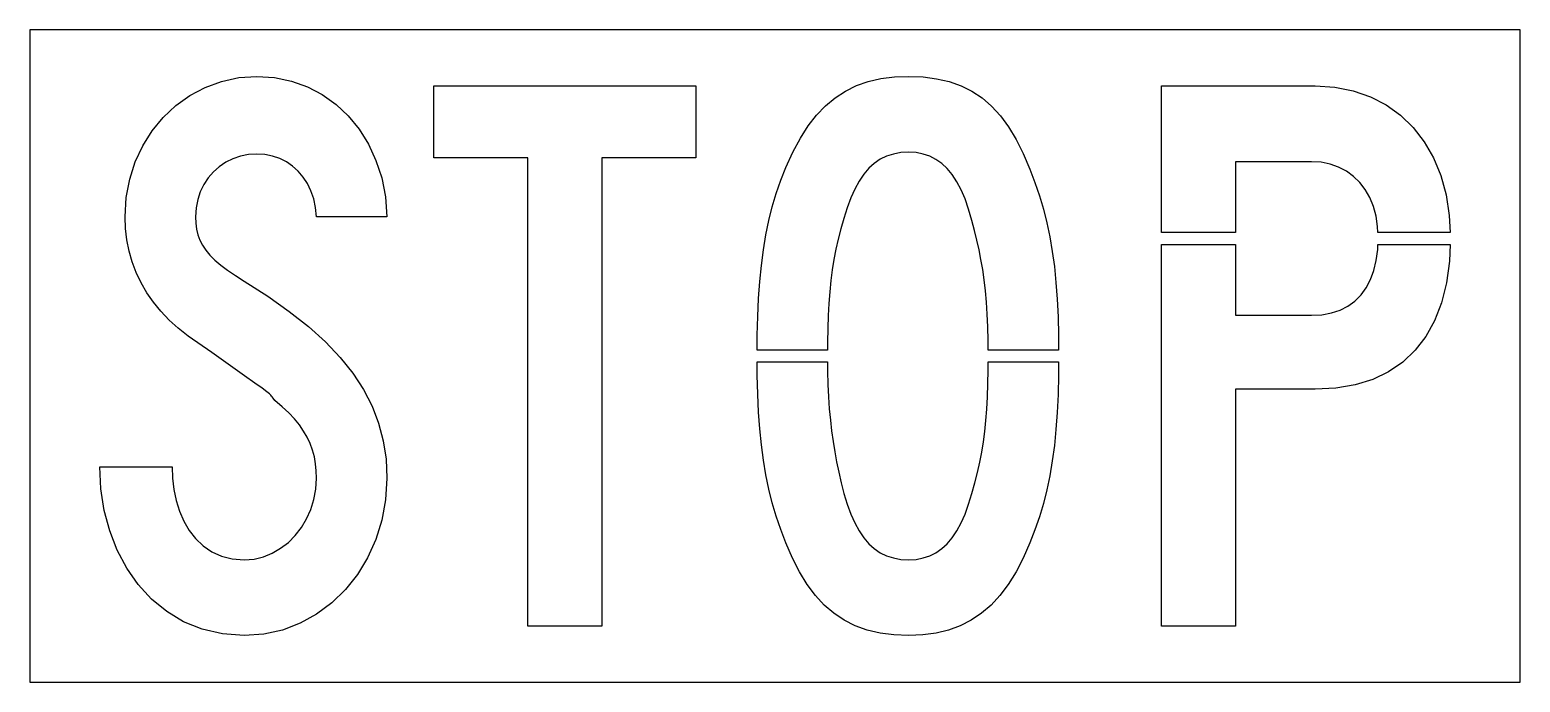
# Model space of a CAD drawing. Extents: x 0 to 64, y 0 to 28.
import ezdxf

# ---------------------------------------------------------------- set-up
doc = ezdxf.new("R2010")
doc.units = 0
doc.layers.add('CUT', color=7, linetype='Continuous')
doc.layers.add('OUTSIDE', color=1, linetype='Continuous')

msp = doc.modelspace()

# ---------------------------------------------------------------- linework, layer by layer
at = {"layer": 'CUT'}
for points in [[(14.8568, 6.1183), (14.5055, 5.3368), (14.0679, 4.6203), (13.5508, 3.971), (12.9652, 3.4029), (12.3133, 2.9183), (11.6061, 2.5287), (10.8482, 2.2388), (10.046, 2.0603), (9.2107, 2), (8.2737, 2.0696), (7.403, 2.269), (6.6052, 2.5936), (5.8782, 3.0272), (5.2263, 3.5606), (4.6539, 4.1867), (4.1611, 4.8893), (3.7523, 5.6638), (3.4297, 6.4962), (3.1976, 7.3751), (3.054, 8.2933), (3.0054, 9.2394), (6.108, 9.2394), (6.1279, 8.7525), (6.1876, 8.2678), (6.287, 7.7925), (6.4306, 7.338), (6.6141, 6.909), (6.8439, 6.5148), (7.1201, 6.16), (7.4406, 5.8539), (7.8096, 5.6012), (8.2251, 5.4133), (8.6935, 5.2951), (9.2107, 5.2533), (9.6283, 5.2858), (10.0327, 5.3832), (10.4128, 5.5362), (10.7708, 5.7449), (11.1023, 6), (11.4006, 6.3014), (11.6636, 6.64), (11.8868, 7.0133), (12.0658, 7.4168), (12.2006, 7.8435), (12.2824, 8.291), (12.3111, 8.7525), (12.3022, 9.0701), (12.2713, 9.3786), (12.2183, 9.673), (12.1409, 9.9606), (12.0415, 10.2388), (11.9133, 10.5125), (11.7586, 10.7791), (11.5752, 11.0412), (11.3631, 11.3032), (11.1178, 11.5629), (10.8393, 11.8249), (10.5277, 12.087), (10.4438, 12.1843), (10.4018, 12.2423), (10.3819, 12.2794), (10.3554, 12.3165), (10.2957, 12.3722), (10.1786, 12.4649), (9.9775, 12.6133), (9.6659, 12.8359), (9.2195, 13.1513), (8.6118, 13.5826), (7.814, 14.1438), (6.8063, 14.8533), (6.3776, 15.1896), (5.9865, 15.5443), (5.6285, 15.9177), (5.3102, 16.3096), (5.0274, 16.7177), (4.7799, 17.142), (4.5699, 17.5826), (4.3998, 18.0371), (4.265, 18.5032), (4.17, 18.9855), (4.1103, 19.4771), (4.0926, 19.9803), (4.1434, 20.7988), (4.2915, 21.5849), (4.5302, 22.3293), (4.8528, 23.0226), (5.255, 23.6649), (5.7301, 24.2423), (6.2715, 24.7501), (6.8726, 25.1814), (7.5267, 25.5293), (8.2295, 25.7867), (8.9742, 25.9467), (9.7521, 26), (10.5123, 25.949), (11.2371, 25.7983), (11.9222, 25.5525), (12.5608, 25.2186), (13.1486, 24.7988), (13.6768, 24.3026), (14.1453, 23.7322), (14.543, 23.0968), (14.8657, 22.3965), (15.111, 21.6406), (15.2679, 20.8336), (15.3342, 19.9803), (12.3111, 19.9803), (12.2713, 20.3745), (12.1918, 20.7432), (12.0746, 21.0864), (11.9244, 21.3994), (11.7387, 21.6823), (11.5266, 21.9328), (11.2857, 22.1484), (11.0183, 22.3316), (10.731, 22.4754), (10.4217, 22.5797), (10.0946, 22.6423), (9.7521, 22.6655), (9.3919, 22.6423), (9.0449, 22.5728), (8.7179, 22.4638), (8.4151, 22.313), (8.1344, 22.1252), (7.8825, 21.9026), (7.6593, 21.6475), (7.4715, 21.3623), (7.3212, 21.0516), (7.2085, 20.7154), (7.14, 20.3583), (7.1157, 19.9803), (7.1268, 19.7043), (7.1577, 19.447), (7.2151, 19.2058), (7.2969, 18.9739), (7.4096, 18.7513), (7.5533, 18.5357), (7.73, 18.3246), (7.9422, 18.1113), (8.1963, 17.898), (8.488, 17.6777), (8.8261, 17.4528), (9.2107, 17.2139), (10.225, 16.5646), (11.1443, 15.9154), (11.9663, 15.2614), (12.6934, 14.6052), (13.3276, 13.9374), (13.8712, 13.258), (14.3265, 12.5623), (14.6955, 11.8504), (14.9784, 11.1154), (15.1773, 10.3571), (15.2966, 9.5687), (15.3342, 8.7525), (15.2789, 7.8319), (15.1176, 6.953)], [(41.0768, 16.3165), (41.0349, 16.8012), (40.9818, 17.2649), (40.9177, 17.7078), (40.8448, 18.1391), (40.763, 18.5612), (40.6702, 18.9762), (40.5686, 19.3936), (40.4581, 19.818), (40.3144, 20.3026), (40.1597, 20.7409), (39.9896, 21.1328), (39.8062, 21.4806), (39.6073, 21.7843), (39.3907, 22.0441), (39.1609, 22.262), (38.9134, 22.4383), (38.6482, 22.5751), (38.3653, 22.6701), (38.0626, 22.7281), (37.7444, 22.7467), (37.4063, 22.7281), (37.0903, 22.6701), (36.7941, 22.5751), (36.5201, 22.4429), (36.2638, 22.269), (36.0273, 22.0557), (35.8085, 21.8006), (35.6074, 21.5061), (35.4218, 21.1675), (35.2494, 20.7872), (35.0947, 20.3652), (34.9511, 19.8991), (34.8251, 19.4562), (34.7124, 19.018), (34.6152, 18.582), (34.529, 18.1414), (34.4583, 17.6939), (34.3986, 17.2348), (34.3522, 16.7571), (34.3147, 16.2586), (34.2881, 15.7345), (34.2683, 15.178), (34.2572, 14.589), (34.256, 14.251), (31.2313, 14.251), (31.2363, 14.8928), (31.2584, 15.6997), (31.2938, 16.4672), (31.3446, 17.1954), (31.4153, 17.891), (31.5015, 18.5565), (31.6076, 19.1942), (31.7358, 19.8087), (31.8838, 20.4023), (32.0562, 20.9797), (32.2507, 21.5432), (32.4716, 22.0951), (32.77, 22.7536), (33.0882, 23.3449), (33.4263, 23.8736), (33.7865, 24.3374), (34.171, 24.7409), (34.5843, 25.0864), (35.0262, 25.3716), (35.4969, 25.6035), (36.003, 25.7797), (36.5444, 25.9049), (37.1256, 25.9768), (37.7444, 26), (38.3631, 25.9768), (38.9421, 25.9026), (39.4813, 25.7774), (39.9874, 25.6012), (40.4559, 25.367), (40.8934, 25.0748), (41.3, 24.7246), (41.6779, 24.3142), (42.0293, 23.8388), (42.3541, 23.2986), (42.6569, 22.691), (42.9398, 22.0139), (43.1585, 21.4458), (43.353, 20.8754), (43.5254, 20.3003), (43.6734, 19.7113), (43.8016, 19.1084), (43.9077, 18.4846), (43.9961, 17.8354), (44.0646, 17.1559), (44.1154, 16.4417), (44.153, 15.6881), (44.1729, 14.8881), (44.1778, 14.251), (41.1542, 14.251), (41.1498, 14.6678), (41.1365, 15.2545), (41.1122, 15.8017)], [(21.3826, 22.5032), (17.3518, 22.5032), (17.3518, 25.5942), (28.5955, 25.5942), (28.5955, 22.5032), (24.5626, 22.5032), (24.5626, 2.4058), (21.3826, 2.4058)], [(57.5381, 20.7965), (57.3414, 21.1397), (57.1094, 21.4458), (56.8398, 21.7078), (56.537, 21.9304), (56.2033, 22.1067), (55.8387, 22.2342), (55.4498, 22.313), (55.0343, 22.3386), (51.777, 22.3386), (51.777, 19.2945), (48.5992, 19.2945), (48.5992, 25.5942), (55.189, 25.5942), (56.0376, 25.5409), (56.8309, 25.3832), (57.569, 25.1258), (58.2475, 24.7757), (58.8618, 24.3328), (59.4054, 23.8041), (59.8783, 23.1942), (60.2717, 22.5078), (60.5877, 21.7496), (60.8153, 20.9241), (60.9567, 20.0336), (60.9946, 19.2945), (57.892, 19.2945), (57.8784, 19.5583), (57.8099, 20.0035), (57.695, 20.4186)], [(58.959, 13.7403), (58.3513, 13.3229), (57.6685, 12.9983), (56.9127, 12.7641), (56.0862, 12.6226), (55.189, 12.5762), (51.777, 12.5762), (51.777, 2.4058), (48.5992, 2.4058), (48.5992, 18.7925), (51.777, 18.7925), (51.777, 15.7484), (55.0343, 15.7484), (55.4807, 15.7739), (55.894, 15.8504), (56.2674, 15.9733), (56.6055, 16.1449), (56.9061, 16.3606), (57.1668, 16.6249), (57.39, 16.931), (57.5735, 17.2812), (57.7171, 17.6707), (57.821, 18.1043), (57.8828, 18.5751), (57.8913, 18.7925), (60.9927, 18.7925), (60.9612, 18.0672), (60.833, 17.1351), (60.6186, 16.2841), (60.3247, 15.5165), (59.9491, 14.8371), (59.4938, 14.2435)], [(43.9077, 9.4945), (43.8016, 8.8614), (43.6734, 8.2539), (43.5254, 7.6672), (43.353, 7.0968), (43.1585, 6.538), (42.9398, 5.9861), (42.6569, 5.3252), (42.3497, 4.7293), (42.0182, 4.1959), (41.6602, 3.7229), (41.2757, 3.3101), (40.8647, 2.9554), (40.4227, 2.6586), (39.952, 2.4174), (39.4504, 2.2319), (38.9156, 2.102), (38.3455, 2.0255), (37.7444, 2), (37.1057, 2.0255), (36.5135, 2.102), (35.961, 2.2319), (35.4461, 2.4174), (34.9688, 2.6586), (34.5268, 2.9554), (34.1158, 3.3101), (33.7335, 3.7229), (33.3821, 4.1959), (33.055, 4.7293), (32.7523, 5.3252), (32.4716, 5.9861), (32.2507, 6.5542), (32.0562, 7.1246), (31.8838, 7.702), (31.7358, 8.291), (31.6076, 8.8962), (31.5015, 9.5246), (31.4153, 10.1809), (31.3446, 10.8672), (31.2938, 11.593), (31.2584, 12.3583), (31.2363, 13.1745), (31.2319, 13.749), (34.2565, 13.749), (34.2594, 13.3507), (34.2727, 12.7803), (34.297, 12.2423), (34.3323, 11.7345), (34.3765, 11.2522), (34.4296, 10.7861), (34.4915, 10.3339), (34.5644, 9.891), (34.6461, 9.4504), (34.739, 9.0099), (34.8406, 8.5623), (34.9511, 8.1009), (35.0947, 7.6348), (35.2494, 7.2128), (35.4218, 6.8325), (35.6074, 6.4939), (35.8085, 6.1994), (36.0273, 5.9443), (36.2638, 5.731), (36.5201, 5.5571), (36.7941, 5.4249), (37.0903, 5.3299), (37.4063, 5.2719), (37.7444, 5.2533), (38.0626, 5.2719), (38.3653, 5.3299), (38.6482, 5.4249), (38.9134, 5.5571), (39.1609, 5.731), (39.3907, 5.9443), (39.6073, 6.1994), (39.8062, 6.4939), (39.9896, 6.8325), (40.1597, 7.2128), (40.3144, 7.6348), (40.4581, 8.1009), (40.5863, 8.56), (40.6967, 9.0052), (40.7962, 9.4412), (40.8802, 9.8771), (40.9509, 10.3154), (41.0105, 10.7652), (41.057, 11.2336), (41.0945, 11.7229), (41.1232, 12.2423), (41.1409, 12.7988), (41.152, 13.3948), (41.1544, 13.749), (44.1773, 13.749), (44.1729, 13.1722), (44.153, 12.3536), (44.1154, 11.5814), (44.0646, 10.8487), (43.9961, 10.1554)]]:
    msp.add_lwpolyline(points, close=True, dxfattribs=at)
at = {"layer": 'OUTSIDE'}
msp.add_lwpolyline([(0, 0), (64, 0), (64, 28), (0, 28)], close=True, dxfattribs=at)

doc.saveas('drawing.dxf')
